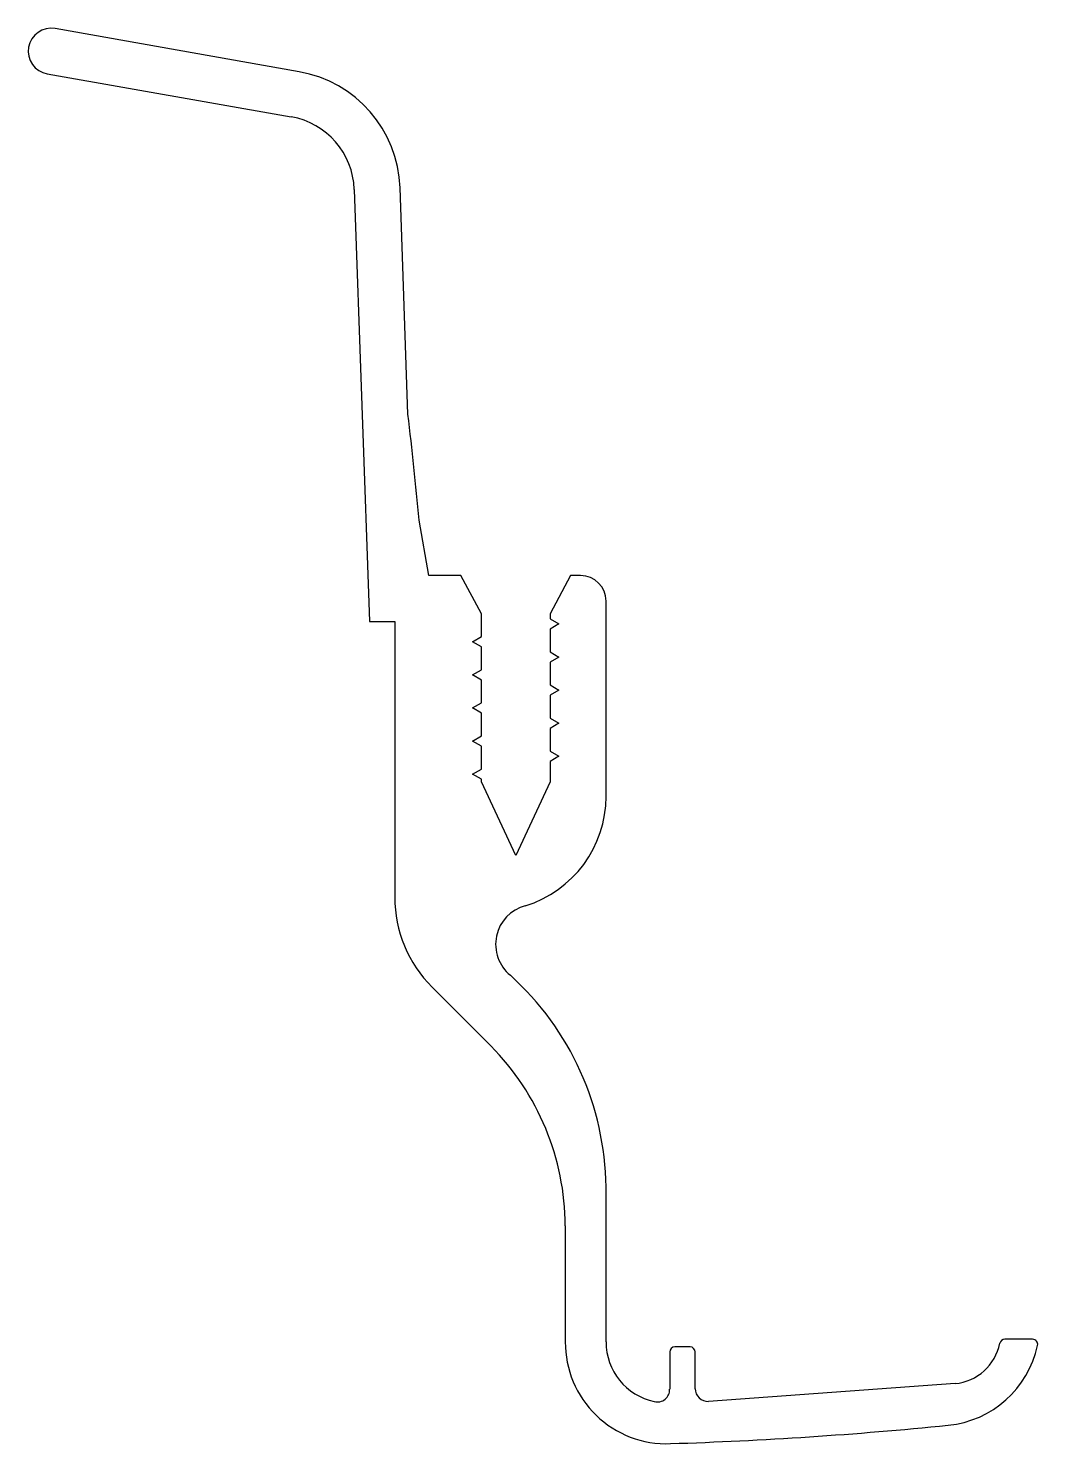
# Model space of a CAD drawing. Extents: x 941.1 to 980.7, y 135.9 to 191.5.
import ezdxf

# ---------------------------------------------------------------- set-up
doc = ezdxf.new("R2010")
doc.units = 0
doc.layers.get('0').update_dxf_attribs({"linetype": 'CONTINUOUS'})

msp = doc.modelspace()

# ---------------------------------------------------------------- linework, layer by layer
at = {"color": 7, "ltscale": 0.243356}
for p, q in [((951.696, 189.802), (942.11, 191.492)), ((941.798, 189.72), (951.384, 188.029)), ((953.861, 185.179), (954.454, 168.207)), ((955.971, 176.346), (955.66, 185.242)), ((956.792, 170.007), (956.408, 172.183)), ((958.054, 170.007), (956.792, 170.007)), ((958.854, 168.507), (958.054, 170.007)), ((962.354, 170.007), (961.554, 168.507)), ((962.754, 170.007), (962.354, 170.007)), ((958.854, 167.609), (958.854, 168.507)), ((961.554, 168.507), (961.554, 168.309)), ((963.754, 161.335), (963.754, 169.007)), ((954.454, 168.207), (955.454, 168.207)), ((955.454, 168.207), (955.454, 157.377)), ((961.554, 168.309), (961.904, 168.107)), ((961.904, 168.107), (961.554, 167.905)), ((958.504, 167.407), (958.854, 167.609)), ((958.854, 167.205), (958.504, 167.407)), ((961.554, 167.905), (961.554, 167.009)), ((958.854, 166.309), (958.854, 167.205)), ((961.554, 167.009), (961.904, 166.807)), ((961.904, 166.807), (961.554, 166.605)), ((958.504, 166.107), (958.854, 166.309)), ((961.554, 166.605), (961.554, 165.709)), ((958.854, 165.905), (958.504, 166.107)), ((958.854, 165.009), (958.854, 165.905)), ((961.554, 165.709), (961.904, 165.507)), ((961.904, 165.507), (961.554, 165.305)), ((961.554, 165.305), (961.554, 164.409)), ((958.504, 164.807), (958.854, 165.009)), ((958.854, 164.605), (958.504, 164.807)), ((958.854, 163.709), (958.854, 164.605)), ((961.554, 164.409), (961.904, 164.207)), ((961.904, 164.207), (961.554, 164.005)), ((958.504, 163.507), (958.854, 163.709)), ((958.854, 163.305), (958.504, 163.507)), ((961.554, 164.005), (961.554, 163.109)), ((958.854, 162.409), (958.854, 163.305)), ((961.554, 163.109), (961.904, 162.907)), ((958.504, 162.207), (958.854, 162.409)), ((961.904, 162.907), (961.554, 162.705)), ((961.554, 162.705), (961.554, 161.902)), ((958.854, 162.005), (958.504, 162.207)), ((958.854, 161.902), (958.854, 162.005)), ((960.204, 159.007), (958.854, 161.902)), ((961.554, 161.902), (960.204, 159.007)), ((956.918, 153.841), (959.225, 151.535)), ((963.754, 139.906), (963.754, 145.99)), ((962.154, 144.464), (962.154, 139.906)), ((967.054, 139.707), (966.454, 139.707)), ((980.514, 140.007), (979.423, 140.007)), ((966.254, 139.507), (966.254, 138.048)), ((967.254, 138.063), (967.254, 139.507)), ((977.474, 138.263), (967.774, 137.563))]:
    msp.add_line(p, q, dxfattribs=at)
for centre, radius, start, end in [((941.954, 190.606), 0.9, 80, 260), ((950.863, 185.075), 4.8, 2, 80), ((950.863, 185.075), 3, 2, 80), ((794.932, 157.316), 162.16, 5.26059, 6.73946), ((962.754, 169.007), 1, 0, 90), ((959.254, 161.335), 4.5, 287.1455, 0), ((960.391, 157.351), 4.937, 179.6962, 225.3038), ((960.985, 155.52), 1.568, 104.9546, 230.8431), ((952.365, 145.849), 11.389, 0.7117, 47.9406), ((952.022, 144.409), 10.131, 0.3076, 44.6923), ((966.127, 139.878), 3.974, 179.6047, 272.2044), ((966.154, 139.906), 2.4, 180, 257.8468), ((966.454, 139.507), 0.2, 90, 180), ((967.054, 139.507), 0.2, 0, 90), ((976.801, 140.605), 3.997, 275.702, 347.873), ((977.273, 140.248), 1.995, 275.7804, 348.4169), ((979.423, 139.807), 0.2, 90, 168.3108), ((980.514, 139.807), 0.2, 347.8468, 90), ((965.773, 138.025), 0.481, 255.0114, 2.8358), ((967.754, 138.063), 0.5, 180, 272.3683), ((960.932, 300.343), 164.522, 271.86295, 275.67421)]:
    msp.add_arc(centre, radius, start, end, dxfattribs=at)

doc.saveas('drawing.dxf')
